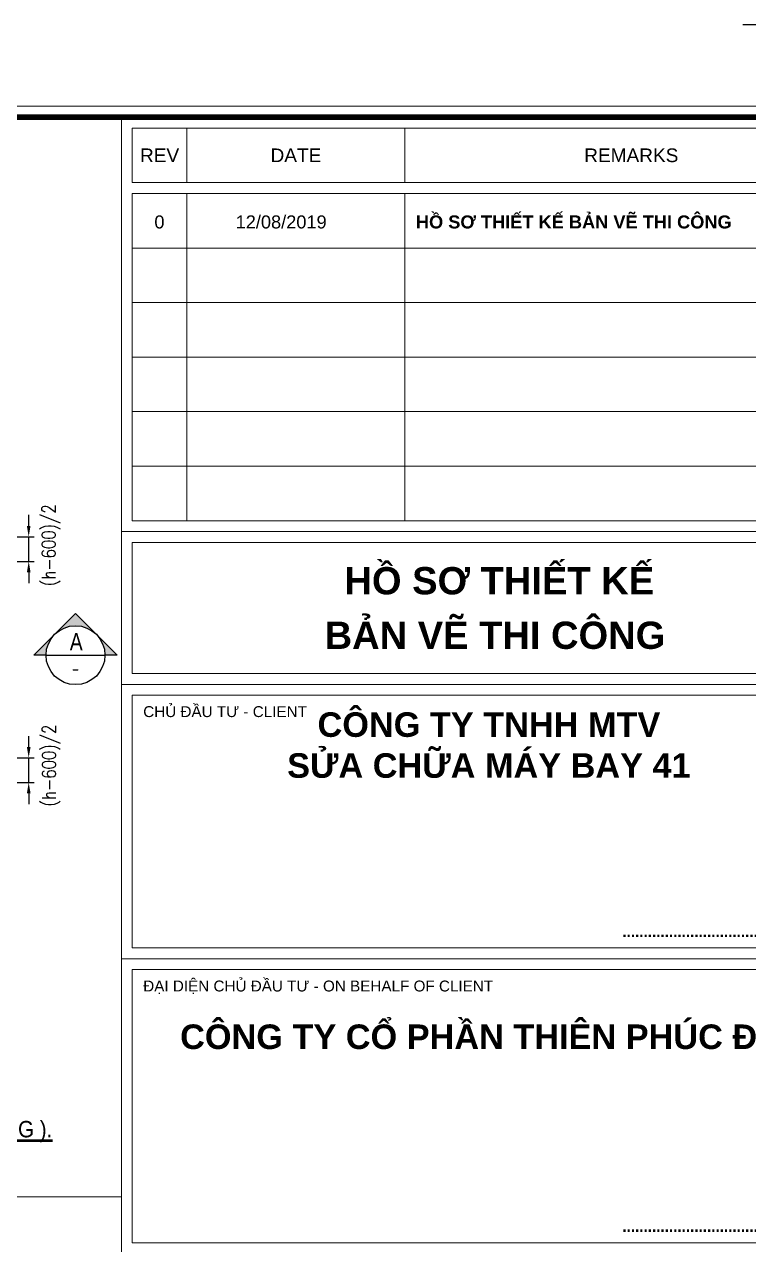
# Model space of a CAD drawing. Header units: millimetres. Extents: x -88960 to 836140, y 175458 to 320791.
# Drawn here: x 314361 to 327642, y 212486 to 234858 of the extents above; entities that cross this region are included whole.
import ezdxf
from ezdxf.enums import TextEntityAlignment as Align

# ---------------------------------------------------------------- set-up
doc = ezdxf.new("R2010")
doc.units = ezdxf.units.MM
doc.header["$LTSCALE"] = 1000
doc.layers.get('0').update_dxf_attribs({"linetype": 'CONTINUOUS'})
doc.layers.get('DEFPOINTS').update_dxf_attribs({"linetype": 'CONTINUOUS'})
for name, color, linetype, lineweight in [('Ap0102_dim', 145, 'CONTINUOUS', 25), ('Ap0202_T', 141, 'CONTINUOUS', 25), ('Ap0205_T', 253, 'CONTINUOUS', 50), ('Ap0314_Kh', 253, 'CONTINUOUS', 15)]:
    doc.layers.add(name, color=color, linetype=linetype, lineweight=lineweight)
doc.layers.add('CHG_XX_Khung ten$0$TKTC', color=1, linetype='CONTINUOUS')
doc.styles.add('Arial', font='arial.ttf', dxfattribs={"width": 0.8})
doc.styles.add('CHG_XX_Khung ten$0$A1 BORDER$0$ARIAL', font='arial.ttf')
doc.styles.add('CHG_XX_Khung ten$0$A1 BORDER$0$Title Block DD$0$ARIAL', font='arial.ttf')
doc.styles.add('CHG_XX_Khung ten$0$A1 BORDER$0$Title Block DD$0$Arial - Bold', font='arialbd.ttf', dxfattribs={"height": 2.5})
doc.styles.add('CHG_XX_Khung ten$0$arial', font='arial.ttf')
doc.styles.add('CHG_XX_Khung ten$0$Arial - Bold', font='arialbd.ttf')
doc.styles.add('CHG_XX_Khung ten$0$ArialB', font='arialbd.ttf')
doc.styles.add('ISOCP', font='isocp.shx')
doc.styles.add('romans', font='romans.shx', dxfattribs={"width": 0.8})
doc.styles.add('S-TEXT50', font='VHELVEN_0.TTF', dxfattribs={"width": 0.9})
doc.dimstyles.new('TL 20', dxfattribs={"dimscale": 0, "dimtxt": 250, "dimasz": 200, "dimexe": 100, "dimexo": 200, "dimgap": 100, "dimtad": 1, "dimdec": 1, "dimlfac": 0.2, "dimdsep": 46, "dimtxsty": 'romans', "dimcen": 200, "dimdle": 100, "dimclrd": 256, "dimclre": 256, "dimclrt": 1, "dimaunit": 1, "dimadec": 0, "dimazin": 0, "dimtfac": 1, "dimtdec": 1, "dimtix": 1, "dimtmove": 2, "dimatfit": 3, "dimldrblk": 'OPEN30', "dimfxl": 1, "dimtolj": 1, "dimtzin": 0, "dimarcsym": 0})

# ---------------------------------------------------------------- blocks, each defined once
blk = doc.blocks.new('*D394')
at = {"layer": 'Ap0102_dim', "lineweight": -2, "transparency": 16777216}
for p, q in [((314440, 221610), (314440, 221810)), ((312658, 221410), (314540, 221410)), ((314440, 220959), (314440, 221410)), ((312658, 220959), (314540, 220959)), ((314440, 220759), (314440, 220559))]:
    blk.add_line(p, q, dxfattribs=at)
at = {"layer": 'Ap0102_dim', "transparency": 16777216}
for points in [[(314407, 221610), (314474, 221610), (314440, 221410)], [(314407, 220759), (314474, 220759), (314440, 220959)]]:
    blk.add_solid(points, dxfattribs=at)
at = {"layer": 'DEFPOINTS', "color": 0, "transparency": 16777216}
for p in [(312458, 221410), (314440, 221410), (312458, 220959)]:
    blk.add_point(p, dxfattribs=at)
at = {"layer": 'Ap0102_dim', "color": 1, "transparency": 16777216, "insert": (314853, 221271), "char_height": 250, "attachment_point": 5, "rotation": 90, "style": 'romans'}
blk.add_mtext('\\A1;(h-600)/2', dxfattribs=at)
blk = doc.blocks.new('_Open30')
at = {"color": 0, "linetype": 'ByBlock', "lineweight": -2}
for p, q in [((-1, 0.27), (0, 0)), ((0, 0), (-1, -0.27)), ((0, 0), (-1, 0))]:
    blk.add_line(p, q, dxfattribs=at)
blk = doc.blocks.new('*D395')
at = {"layer": 'Ap0102_dim', "lineweight": -2, "transparency": 16777216}
for p, q in [((314440, 225664), (314440, 225864)), ((312658, 225464), (314540, 225464)), ((314440, 225013), (314440, 225464)), ((312658, 225013), (314540, 225013)), ((314440, 224813), (314440, 224613))]:
    blk.add_line(p, q, dxfattribs=at)
at = {"layer": 'Ap0102_dim', "transparency": 16777216}
for points in [[(314407, 225664), (314474, 225664), (314440, 225464)], [(314407, 224813), (314474, 224813), (314440, 225013)]]:
    blk.add_solid(points, dxfattribs=at)
at = {"layer": 'DEFPOINTS', "color": 0, "transparency": 16777216}
for p in [(312458, 225464), (314440, 225464), (312458, 225013)]:
    blk.add_point(p, dxfattribs=at)
at = {"layer": 'Ap0102_dim', "color": 1, "transparency": 16777216, "insert": (314850, 225311), "char_height": 250, "attachment_point": 5, "rotation": 90, "style": 'romans'}
blk.add_mtext('\\A1;(h-600)/2', dxfattribs=at)
blk = doc.blocks.new('SN3')
at = {"layer": 'Ap0202_T'}
h = blk.add_hatch(color=256, dxfattribs=at)
edge = h.paths.add_edge_path()
edge.add_line((-849, 0), (-424, 424))
edge.add_ellipse((0, 0), major_axis=(-424, 424), ratio=1, start_angle=0, end_angle=45)
edge.add_line((-600, 0), (-849, 0))
edge = h.paths.add_edge_path()
edge.add_line((-424, 424), (0, 849))
edge.add_line((0, 849), (424, 424))
edge.add_ellipse((0, 0), major_axis=(-424, -424), ratio=1, start_angle=180, end_angle=225)
edge.add_ellipse((0, 0), major_axis=(-424, 424), ratio=1, start_angle=315, end_angle=360)
edge = h.paths.add_edge_path()
edge.add_ellipse((0, 0), major_axis=(-424, -424), ratio=1, start_angle=135, end_angle=180)
edge.add_line((424, 424), (849, 0))
edge.add_line((849, 0), (600, 0))
blk.add_line((-600, 0), (600, 0), dxfattribs=at)
blk.add_lwpolyline([(-600, 0), (-849, 0), (0, 849), (849, 0), (600, 0)], dxfattribs=at)
blk.add_circle((0, 0), 600, dxfattribs=at)
at = {"layer": 'Ap0202_T', "style": 'Arial', "width": 0.8}
blk.add_attdef('SN3', text='', height=350, dxfattribs=at).set_placement((15, 100), align=Align.CENTER)
at = {"layer": 'Ap0202_T', "style": 'ISOCP'}
blk.add_attdef('REF', text='', height=250, dxfattribs=at).set_placement((0, -400), align=Align.CENTER)
blk = doc.blocks.new('CHG_XX_Khung ten')
for p, q in [((687, 577), (687, 17)), ((687, 501), (824, 501)), ((687, 473), (824, 473)), ((687, 422.69), (824, 422.69))]:
    blk.add_line(p, q)
at = {"linetype": 'Continuous'}
for p, q in [((699, 575), (699, 565)), ((739, 575), (739, 565)), ((699, 563), (699, 503)), ((739, 563), (739, 503))]:
    blk.add_line(p, q, dxfattribs=at)
blk.add_lwpolyline([(15, 579), (826, 579), (826, 15), (15, 15)], close=True)
at = {"color": 4, "linetype": 'Continuous', "const_width": 1}
blk.add_lwpolyline([(17, 577), (824, 577), (824, 17), (17, 17)], close=True, dxfattribs=at)
at = {"linetype": 'Continuous'}
for points in [[(822, 565), (689, 565), (689, 575), (822, 575)], [(822, 553), (689, 553), (689, 563), (822, 563)], [(822, 543), (689, 543), (689, 553), (822, 553)], [(822, 533), (689, 533), (689, 543), (822, 543)], [(822, 523), (689, 523), (689, 533), (822, 533)], [(822, 513), (689, 513), (689, 523), (822, 523)], [(822, 503), (689, 503), (689, 513), (822, 513)], [(689, 499), (822, 499), (822, 475), (689, 475)]]:
    blk.add_lwpolyline(points, close=True, dxfattribs=at)
at = {"layer": 'DEFPOINTS', "color": 1, "ltscale": 2}
blk.add_lwpolyline([(800.94, 594), (841, 594), (841, 554)], dxfattribs=at)
for s, height, style, p in [('REV', 2.5, 'CHG_XX_Khung ten$0$A1 BORDER$0$ARIAL', (694, 570)), ('DATE', 2.5, 'CHG_XX_Khung ten$0$A1 BORDER$0$ARIAL', (719, 570)), ('REMARKS', 2.5, 'CHG_XX_Khung ten$0$A1 BORDER$0$ARIAL', (780.5, 570)), ('0', 2.39, 'CHG_XX_Khung ten$0$arial', (693.97, 557.78)), ('12/08/2019', 2.389, 'CHG_XX_Khung ten$0$arial', (716.29, 557.78))]:
    blk.add_text(s, height=height, dxfattribs=dict(style=style)).set_placement(p, align=Align.MIDDLE_CENTER)
for s, height, style, p in [('HỒ SƠ THIẾT KẾ BẢN VẼ THI CÔNG', 2.3887, 'CHG_XX_Khung ten$0$ArialB', (741, 557.78)), ('CHỦ ĐẦU TƯ - CLIENT', 2, 'CHG_XX_Khung ten$0$A1 BORDER$0$Title Block DD$0$ARIAL', (691, 468)), ('ĐẠI DIỆN CHỦ ĐẦU TƯ - ON BEHALF OF CLIENT ', 2, 'CHG_XX_Khung ten$0$A1 BORDER$0$Title Block DD$0$ARIAL', (691, 417.69))]:
    blk.add_text(s, height=height, dxfattribs=dict(style=style)).set_placement(p, align=Align.MIDDLE_LEFT)
at = {"style": 'CHG_XX_Khung ten$0$A1 BORDER$0$Title Block DD$0$Arial - Bold'}
for p in [(820, 427.69), (820, 373.62)]:
    blk.add_text('.....................................................', height=2, dxfattribs=at).set_placement(p, align=Align.MIDDLE_RIGHT)
at = {"layer": 'CHG_XX_Khung ten$0$TKTC', "style": 'CHG_XX_Khung ten$0$Arial - Bold'}
for s, p in [('HỒ SƠ THIẾT KẾ', (756.29, 492)), ('BẢN VẼ THI CÔNG', (755.5, 482))]:
    blk.add_text(s, height=5, dxfattribs=at).set_placement(p, align=Align.MIDDLE_CENTER)
at = {"ltscale": 10, "char_height": 4.5, "attachment_point": 2, "style": 'CHG_XX_Khung ten$0$A1 BORDER$0$Title Block DD$0$Arial - Bold', "bg_fill": 2}
for s, insert, width in [('CÔNG TY TNHH MTV\\PSỬA CHỮA MÁY BAY 41', (754.39, 467.87), 83.001), ('CÔNG TY CỔ PHẦN THIÊN PHÚC ĐIỀN', (755.91, 410.64), 121.2929)]:
    blk.add_mtext(s, dxfattribs=dict(at, insert=insert, width=width))
at = {"linetype": 'Continuous'}
for points in [[(689, 471), (822, 471), (822, 424.69), (689, 424.69)], [(689, 420.69), (822, 420.69), (822, 370.62), (689, 370.62)]]:
    blk.add_lwpolyline(points, close=True, dxfattribs=at)

msp = doc.modelspace()

# ---------------------------------------------------------------- linework, layer by layer
at = {"layer": 'Ap0314_Kh'}
msp.add_lwpolyline([(288028.72141, 213359.41216), (316140.41732, 213359.41216), (316140.41732, 189697.21417), (288028.72141, 189697.21417)], close=True, dxfattribs=at)

# ---------------------------------------------------------------- block references
at = {"layer": 'Ap0202_T', "xscale": 0.9009, "yscale": 0.9009, "zscale": 0.9009}
msp.add_blockref('SN3', (315298.41623, 223292.85011), dxfattribs=at).add_auto_attribs({'SN3': 'A', 'REF': '-'})

# ---------------------------------------------------------------- texts
at = {"layer": 'Ap0205_T', "style": 'S-TEXT50', "width": 0.9}
msp.add_text('%%UMB THEÅ HIEÄN KHU VÖÏC CAÀN BOÁ TRÍ ÑAI CHOÁNG CAÉT ( CHOÁNG CHOÏC THUÛNG ).', height=300.315015, dxfattribs=at).set_placement((300476.89141, 214452.68062))

# ---------------------------------------------------------------- dimensions: what is measured, and where the dimension line sits
at = {"layer": 'Ap0102_dim', "color": 3}
for base, p1, p2, picture, middle in [((314440.30209, 225463.68268), (312458.23699, 225013.23268), (312458.23699, 225463.68268), '*D395', (314850.21159, 225310.52968)), ((314440.30209, 221409.63268), (312458.23699, 220959.18268), (312458.23699, 221409.63268), '*D394', (314853.36474, 221271.34453))]:
    dim = msp.add_linear_dim(base=base, p1=p1, p2=p2, angle=90, text='(h-600)/2', dimstyle='TL 20', override={"dimscale": 1}, dxfattribs=at)
    dim.commit()
    dim.dimension.update_dxf_attribs({"geometry": picture, "text_midpoint": middle, "dimtype": 160})

# ---------------------------------------------------------------- next in the draw order: block references
at = {"layer": 'Ap0314_Kh', "xscale": 100, "yscale": 100, "zscale": 100}
msp.add_blockref('CHG_XX_Khung ten', (247440.48602, 175457.91904), dxfattribs=at)

doc.saveas('drawing.dxf')
